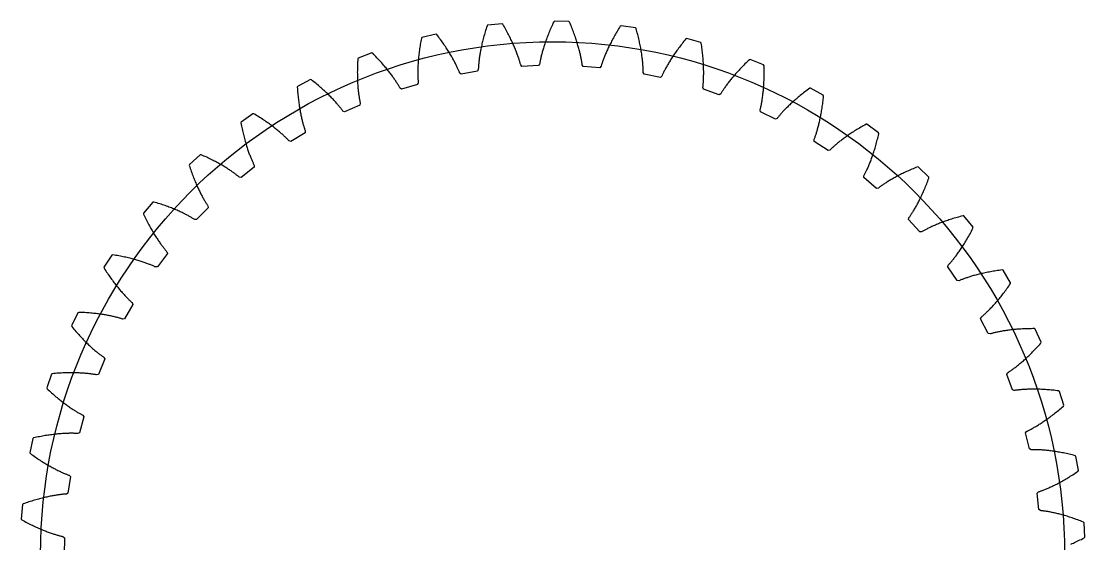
# Model space of a CAD drawing. Extents: x -42.9 to 18.2, y 209 to 270.1.
# Drawn here: x -42.8 to 18.2, y 240.1 to 270.1 of the extents above; entities that cross this region are included whole.
import ezdxf

# ---------------------------------------------------------------- set-up
doc = ezdxf.new("R2010")
doc.units = 0
doc.layers.get('0').update_dxf_attribs({"linetype": 'CONTINUOUS'})

msp = doc.modelspace()

# ---------------------------------------------------------------- linework, layer by layer
msp.add_lwpolyline([(17.43, 240.111), (17.502, 240.142), (17.575, 240.174), (17.648, 240.206), (17.723, 240.24), (17.799, 240.275), (17.876, 240.312), (17.954, 240.349), (18.032, 240.387), (18.112, 240.427), (18.192, 240.467), (18.226, 240.508), (18.188, 241.342), (18.151, 241.379), (18.067, 241.412), (17.984, 241.444), (17.902, 241.475), (17.821, 241.505), (17.741, 241.534), (17.663, 241.562), (17.585, 241.589), (17.509, 241.615), (17.433, 241.64), (17.359, 241.664), (17.286, 241.687), (17.214, 241.709), (17.143, 241.731), (17.073, 241.751), (17.004, 241.771), (16.937, 241.79), (16.871, 241.808), (16.806, 241.825), (16.742, 241.841), (16.679, 241.857), (16.617, 241.872), (16.557, 241.886), (16.498, 241.899), (16.44, 241.912), (16.384, 241.924), (16.328, 241.935), (16.274, 241.946), (16.221, 241.956), (16.169, 241.965), (16.119, 241.974), (16.07, 241.982), (16.022, 241.99), (15.975, 241.997), (15.93, 242.004), (15.886, 242.01), (15.843, 242.016), (15.802, 242.021), (15.762, 242.026), (15.723, 242.03), (15.686, 242.034), (15.596, 242.091), (15.493, 243.04), (15.568, 243.115), (15.603, 243.127), (15.64, 243.139), (15.679, 243.153), (15.718, 243.167), (15.758, 243.181), (15.8, 243.197), (15.843, 243.213), (15.887, 243.23), (15.932, 243.248), (15.978, 243.267), (16.025, 243.286), (16.074, 243.307), (16.123, 243.328), (16.174, 243.35), (16.225, 243.373), (16.278, 243.397), (16.332, 243.422), (16.387, 243.447), (16.443, 243.474), (16.5, 243.502), (16.557, 243.531), (16.616, 243.56), (16.676, 243.591), (16.737, 243.623), (16.799, 243.656), (16.862, 243.69), (16.925, 243.725), (16.99, 243.761), (17.056, 243.798), (17.122, 243.837), (17.189, 243.876), (17.258, 243.917), (17.327, 243.959), (17.397, 244.002), (17.467, 244.046), (17.539, 244.091), (17.611, 244.138), (17.685, 244.186), (17.759, 244.235), (17.834, 244.286), (17.862, 244.33), (17.72, 245.153), (17.678, 245.185), (17.59, 245.207), (17.504, 245.229), (17.419, 245.249), (17.335, 245.269), (17.252, 245.288), (17.171, 245.305), (17.091, 245.322), (17.011, 245.339), (16.933, 245.354), (16.857, 245.369), (16.781, 245.382), (16.707, 245.395), (16.634, 245.408), (16.562, 245.419), (16.492, 245.43), (16.422, 245.44), (16.354, 245.45), (16.288, 245.459), (16.222, 245.467), (16.158, 245.474), (16.095, 245.481), (16.033, 245.488), (15.973, 245.494), (15.914, 245.499), (15.856, 245.504), (15.8, 245.508), (15.745, 245.512), (15.691, 245.515), (15.639, 245.518), (15.588, 245.521), (15.538, 245.523), (15.489, 245.524), (15.442, 245.526), (15.397, 245.526), (15.352, 245.527), (15.309, 245.527), (15.267, 245.527), (15.227, 245.527), (15.188, 245.526), (15.15, 245.526), (15.054, 245.571), (14.833, 246.5), (14.898, 246.583), (14.932, 246.6), (14.967, 246.617), (15.003, 246.635), (15.04, 246.654), (15.079, 246.673), (15.118, 246.694), (15.158, 246.715), (15.2, 246.738), (15.242, 246.761), (15.286, 246.785), (15.33, 246.811), (15.376, 246.837), (15.422, 246.864), (15.47, 246.892), (15.518, 246.922), (15.567, 246.952), (15.618, 246.983), (15.669, 247.016), (15.721, 247.049), (15.774, 247.084), (15.828, 247.12), (15.882, 247.157), (15.938, 247.195), (15.994, 247.234), (16.051, 247.274), (16.109, 247.316), (16.168, 247.359), (16.228, 247.403), (16.288, 247.448), (16.349, 247.494), (16.411, 247.542), (16.474, 247.591), (16.537, 247.641), (16.601, 247.692), (16.666, 247.745), (16.731, 247.799), (16.797, 247.855), (16.864, 247.911), (16.931, 247.969), (16.999, 248.029), (17.022, 248.076), (16.777, 248.875), (16.732, 248.902), (16.642, 248.913), (16.554, 248.923), (16.467, 248.933), (16.381, 248.942), (16.297, 248.95), (16.214, 248.958), (16.132, 248.964), (16.051, 248.97), (15.972, 248.976), (15.894, 248.981), (15.818, 248.985), (15.742, 248.989), (15.668, 248.992), (15.596, 248.994), (15.524, 248.996), (15.454, 248.997), (15.386, 248.998), (15.318, 248.999), (15.252, 248.999), (15.188, 248.998), (15.124, 248.997), (15.062, 248.996), (15.002, 248.994), (14.943, 248.992), (14.885, 248.99), (14.828, 248.987), (14.773, 248.984), (14.719, 248.98), (14.667, 248.977), (14.616, 248.973), (14.566, 248.968), (14.518, 248.964), (14.471, 248.959), (14.426, 248.954), (14.382, 248.949), (14.339, 248.944), (14.297, 248.939), (14.257, 248.934), (14.219, 248.928), (14.181, 248.923), (14.081, 248.956), (13.744, 249.849), (13.798, 249.941), (13.83, 249.961), (13.863, 249.982), (13.896, 250.005), (13.931, 250.028), (13.967, 250.052), (14.003, 250.078), (14.04, 250.104), (14.079, 250.132), (14.118, 250.16), (14.158, 250.19), (14.199, 250.22), (14.241, 250.252), (14.284, 250.285), (14.327, 250.319), (14.371, 250.354), (14.416, 250.39), (14.462, 250.428), (14.509, 250.466), (14.556, 250.506), (14.605, 250.547), (14.654, 250.589), (14.703, 250.633), (14.754, 250.678), (14.805, 250.723), (14.856, 250.771), (14.909, 250.819), (14.962, 250.869), (15.015, 250.92), (15.07, 250.972), (15.124, 251.026), (15.18, 251.081), (15.236, 251.137), (15.292, 251.195), (15.349, 251.254), (15.407, 251.315), (15.465, 251.377), (15.524, 251.44), (15.583, 251.504), (15.642, 251.57), (15.702, 251.638), (15.719, 251.688), (15.376, 252.45), (15.327, 252.47), (15.237, 252.47), (15.148, 252.469), (15.061, 252.468), (14.975, 252.466), (14.89, 252.464), (14.806, 252.461), (14.724, 252.457), (14.644, 252.453), (14.564, 252.449), (14.486, 252.444), (14.41, 252.438), (14.335, 252.433), (14.261, 252.426), (14.189, 252.42), (14.118, 252.413), (14.048, 252.405), (13.98, 252.398), (13.913, 252.39), (13.847, 252.381), (13.783, 252.373), (13.721, 252.364), (13.659, 252.355), (13.6, 252.345), (13.541, 252.336), (13.484, 252.326), (13.428, 252.316), (13.374, 252.306), (13.321, 252.296), (13.27, 252.286), (13.22, 252.276), (13.171, 252.265), (13.123, 252.255), (13.078, 252.244), (13.033, 252.234), (12.99, 252.223), (12.948, 252.213), (12.908, 252.202), (12.869, 252.192), (12.831, 252.182), (12.795, 252.172), (12.69, 252.192), (12.245, 253.036), (12.287, 253.133), (12.316, 253.158), (12.346, 253.183), (12.376, 253.209), (12.407, 253.237), (12.44, 253.265), (12.473, 253.295), (12.507, 253.326), (12.541, 253.358), (12.576, 253.391), (12.613, 253.426), (12.649, 253.461), (12.687, 253.498), (12.725, 253.536), (12.764, 253.575), (12.804, 253.615), (12.844, 253.657), (12.885, 253.7), (12.926, 253.744), (12.968, 253.79), (13.011, 253.836), (13.054, 253.884), (13.098, 253.934), (13.142, 253.984), (13.187, 254.036), (13.232, 254.09), (13.278, 254.144), (13.325, 254.2), (13.371, 254.258), (13.419, 254.316), (13.466, 254.377), (13.514, 254.438), (13.563, 254.501), (13.612, 254.565), (13.661, 254.631), (13.711, 254.698), (13.76, 254.767), (13.811, 254.837), (13.861, 254.909), (13.912, 254.982), (13.963, 255.056), (13.973, 255.108), (13.538, 255.82), (13.487, 255.835), (13.397, 255.823), (13.309, 255.812), (13.223, 255.799), (13.137, 255.787), (13.054, 255.774), (12.971, 255.76), (12.89, 255.746), (12.811, 255.732), (12.733, 255.718), (12.656, 255.703), (12.581, 255.688), (12.507, 255.673), (12.434, 255.658), (12.363, 255.642), (12.294, 255.626), (12.226, 255.61), (12.159, 255.594), (12.094, 255.577), (12.03, 255.561), (11.967, 255.544), (11.906, 255.528), (11.846, 255.511), (11.788, 255.494), (11.731, 255.478), (11.676, 255.461), (11.622, 255.444), (11.569, 255.427), (11.518, 255.411), (11.468, 255.394), (11.42, 255.377), (11.373, 255.361), (11.327, 255.345), (11.283, 255.329), (11.24, 255.313), (11.199, 255.297), (11.158, 255.281), (11.12, 255.266), (11.082, 255.251), (11.046, 255.236), (11.011, 255.221), (10.906, 255.228), (10.358, 256.01), (10.387, 256.112), (10.413, 256.139), (10.439, 256.168), (10.466, 256.198), (10.494, 256.229), (10.522, 256.262), (10.551, 256.295), (10.581, 256.33), (10.611, 256.366), (10.642, 256.404), (10.674, 256.442), (10.706, 256.482), (10.738, 256.523), (10.771, 256.566), (10.805, 256.61), (10.839, 256.655), (10.874, 256.701), (10.909, 256.749), (10.945, 256.798), (10.981, 256.848), (11.017, 256.9), (11.054, 256.953), (11.091, 257.007), (11.129, 257.063), (11.167, 257.12), (11.205, 257.179), (11.244, 257.239), (11.283, 257.3), (11.322, 257.363), (11.362, 257.427), (11.402, 257.493), (11.442, 257.56), (11.482, 257.628), (11.522, 257.698), (11.563, 257.77), (11.603, 257.843), (11.644, 257.917), (11.685, 257.993), (11.726, 258.07), (11.768, 258.149), (11.809, 258.229), (11.813, 258.282), (11.291, 258.934), (11.239, 258.942), (11.152, 258.92), (11.066, 258.897), (10.981, 258.874), (10.898, 258.851), (10.817, 258.827), (10.737, 258.804), (10.658, 258.78), (10.581, 258.756), (10.505, 258.732), (10.431, 258.707), (10.358, 258.683), (10.287, 258.659), (10.217, 258.634), (10.149, 258.61), (10.082, 258.586), (10.016, 258.561), (9.952, 258.537), (9.889, 258.512), (9.828, 258.488), (9.768, 258.464), (9.709, 258.439), (9.652, 258.415), (9.597, 258.391), (9.542, 258.368), (9.489, 258.344), (9.438, 258.321), (9.388, 258.298), (9.339, 258.275), (9.292, 258.252), (9.246, 258.229), (9.201, 258.207), (9.158, 258.185), (9.116, 258.164), (9.076, 258.142), (9.036, 258.122), (8.998, 258.101), (8.962, 258.081), (8.927, 258.061), (8.893, 258.042), (8.86, 258.023), (8.754, 258.017), (8.113, 258.724), (8.129, 258.828), (8.151, 258.859), (8.174, 258.891), (8.197, 258.924), (8.22, 258.959), (8.244, 258.994), (8.269, 259.031), (8.294, 259.07), (8.32, 259.109), (8.346, 259.15), (8.372, 259.192), (8.399, 259.236), (8.426, 259.281), (8.453, 259.327), (8.481, 259.375), (8.51, 259.424), (8.538, 259.474), (8.567, 259.526), (8.596, 259.579), (8.626, 259.633), (8.656, 259.689), (8.685, 259.746), (8.716, 259.805), (8.746, 259.865), (8.777, 259.927), (8.807, 259.99), (8.838, 260.054), (8.869, 260.12), (8.9, 260.187), (8.931, 260.256), (8.962, 260.326), (8.994, 260.397), (9.025, 260.47), (9.056, 260.545), (9.088, 260.621), (9.119, 260.698), (9.15, 260.777), (9.181, 260.857), (9.212, 260.939), (9.243, 261.022), (9.274, 261.107), (9.271, 261.16), (8.672, 261.742), (8.62, 261.743), (8.536, 261.71), (8.453, 261.677), (8.372, 261.643), (8.293, 261.61), (8.215, 261.576), (8.139, 261.543), (8.064, 261.509), (7.99, 261.476), (7.918, 261.443), (7.847, 261.409), (7.778, 261.376), (7.71, 261.343), (7.644, 261.31), (7.579, 261.277), (7.516, 261.244), (7.454, 261.212), (7.393, 261.18), (7.334, 261.148), (7.276, 261.116), (7.22, 261.084), (7.165, 261.053), (7.111, 261.022), (7.059, 260.991), (7.008, 260.961), (6.959, 260.931), (6.911, 260.901), (6.864, 260.872), (6.818, 260.843), (6.774, 260.814), (6.731, 260.786), (6.69, 260.759), (6.65, 260.732), (6.611, 260.705), (6.573, 260.679), (6.537, 260.653), (6.502, 260.628), (6.468, 260.603), (6.436, 260.579), (6.405, 260.556), (6.375, 260.533), (6.27, 260.514), (5.545, 261.135), (5.548, 261.241), (5.566, 261.274), (5.585, 261.308), (5.603, 261.344), (5.623, 261.381), (5.642, 261.42), (5.662, 261.459), (5.682, 261.501), (5.702, 261.543), (5.723, 261.587), (5.744, 261.632), (5.765, 261.679), (5.786, 261.727), (5.808, 261.776), (5.829, 261.827), (5.851, 261.879), (5.873, 261.932), (5.896, 261.987), (5.918, 262.044), (5.94, 262.101), (5.963, 262.161), (5.985, 262.221), (6.008, 262.283), (6.03, 262.347), (6.053, 262.411), (6.076, 262.478), (6.098, 262.545), (6.121, 262.615), (6.143, 262.685), (6.165, 262.757), (6.187, 262.831), (6.21, 262.906), (6.231, 262.982), (6.253, 263.06), (6.275, 263.139), (6.296, 263.22), (6.317, 263.302), (6.338, 263.386), (6.359, 263.471), (6.379, 263.557), (6.399, 263.645), (6.389, 263.697), (5.722, 264.199), (5.67, 264.194), (5.591, 264.15), (5.513, 264.107), (5.437, 264.064), (5.362, 264.021), (5.289, 263.978), (5.218, 263.935), (5.147, 263.892), (5.079, 263.85), (5.011, 263.808), (4.945, 263.766), (4.881, 263.724), (4.818, 263.683), (4.756, 263.642), (4.696, 263.601), (4.637, 263.561), (4.58, 263.521), (4.524, 263.481), (4.469, 263.442), (4.416, 263.403), (4.364, 263.365), (4.313, 263.327), (4.264, 263.289), (4.216, 263.252), (4.169, 263.216), (4.124, 263.18), (4.08, 263.144), (4.037, 263.109), (3.995, 263.075), (3.955, 263.041), (3.916, 263.008), (3.879, 262.975), (3.842, 262.943), (3.807, 262.912), (3.773, 262.881), (3.74, 262.851), (3.709, 262.822), (3.678, 262.794), (3.649, 262.766), (3.621, 262.738), (3.594, 262.712), (3.493, 262.68), (2.696, 263.205), (2.686, 263.31), (2.699, 263.346), (2.713, 263.382), (2.727, 263.42), (2.742, 263.459), (2.756, 263.5), (2.771, 263.542), (2.785, 263.585), (2.8, 263.63), (2.815, 263.676), (2.83, 263.723), (2.845, 263.772), (2.861, 263.822), (2.876, 263.874), (2.891, 263.927), (2.906, 263.982), (2.921, 264.038), (2.937, 264.095), (2.952, 264.153), (2.967, 264.214), (2.982, 264.275), (2.996, 264.338), (3.011, 264.402), (3.025, 264.468), (3.04, 264.535), (3.054, 264.604), (3.068, 264.674), (3.081, 264.745), (3.095, 264.818), (3.108, 264.892), (3.12, 264.968), (3.133, 265.045), (3.145, 265.124), (3.157, 265.204), (3.168, 265.285), (3.179, 265.368), (3.19, 265.452), (3.2, 265.537), (3.21, 265.624), (3.219, 265.713), (3.228, 265.802), (3.212, 265.853), (2.487, 266.267), (2.436, 266.256), (2.363, 266.203), (2.291, 266.15), (2.221, 266.097), (2.153, 266.045), (2.086, 265.993), (2.02, 265.942), (1.956, 265.891), (1.893, 265.84), (1.831, 265.79), (1.771, 265.74), (1.712, 265.691), (1.655, 265.642), (1.599, 265.593), (1.544, 265.545), (1.491, 265.498), (1.439, 265.451), (1.388, 265.405), (1.339, 265.359), (1.291, 265.314), (1.244, 265.269), (1.199, 265.225), (1.154, 265.182), (1.111, 265.139), (1.07, 265.097), (1.029, 265.056), (0.99, 265.015), (0.952, 264.975), (0.915, 264.936), (0.879, 264.897), (0.845, 264.859), (0.812, 264.822), (0.78, 264.786), (0.749, 264.75), (0.719, 264.716), (0.69, 264.682), (0.662, 264.649), (0.636, 264.617), (0.61, 264.585), (0.586, 264.555), (0.562, 264.525), (0.466, 264.48), (-0.391, 264.902), (-0.414, 265.005), (-0.405, 265.042), (-0.395, 265.08), (-0.386, 265.119), (-0.377, 265.16), (-0.368, 265.202), (-0.358, 265.245), (-0.349, 265.29), (-0.34, 265.336), (-0.331, 265.384), (-0.322, 265.433), (-0.313, 265.483), (-0.304, 265.535), (-0.296, 265.588), (-0.287, 265.643), (-0.279, 265.699), (-0.271, 265.756), (-0.263, 265.815), (-0.256, 265.875), (-0.248, 265.936), (-0.241, 265.999), (-0.234, 266.063), (-0.228, 266.129), (-0.222, 266.196), (-0.216, 266.265), (-0.211, 266.334), (-0.206, 266.406), (-0.201, 266.478), (-0.197, 266.552), (-0.193, 266.627), (-0.19, 266.704), (-0.188, 266.782), (-0.185, 266.862), (-0.184, 266.942), (-0.182, 267.024), (-0.182, 267.108), (-0.182, 267.193), (-0.182, 267.279), (-0.184, 267.366), (-0.186, 267.455), (-0.188, 267.545), (-0.21, 267.593), (-0.981, 267.914), (-1.031, 267.896), (-1.097, 267.834), (-1.161, 267.773), (-1.224, 267.712), (-1.285, 267.651), (-1.345, 267.592), (-1.404, 267.532), (-1.462, 267.474), (-1.518, 267.415), (-1.572, 267.358), (-1.626, 267.301), (-1.678, 267.245), (-1.729, 267.189), (-1.778, 267.134), (-1.826, 267.079), (-1.873, 267.026), (-1.919, 266.973), (-1.964, 266.92), (-2.007, 266.869), (-2.049, 266.818), (-2.09, 266.768), (-2.129, 266.718), (-2.168, 266.67), (-2.205, 266.622), (-2.241, 266.575), (-2.276, 266.529), (-2.31, 266.484), (-2.343, 266.439), (-2.374, 266.396), (-2.405, 266.353), (-2.434, 266.311), (-2.463, 266.27), (-2.49, 266.23), (-2.516, 266.191), (-2.541, 266.153), (-2.566, 266.116), (-2.589, 266.079), (-2.611, 266.044), (-2.633, 266.01), (-2.653, 265.977), (-2.673, 265.944), (-2.762, 265.888), (-3.665, 266.198), (-3.701, 266.298), (-3.697, 266.335), (-3.692, 266.374), (-3.688, 266.414), (-3.684, 266.456), (-3.68, 266.499), (-3.676, 266.543), (-3.673, 266.589), (-3.67, 266.636), (-3.667, 266.684), (-3.664, 266.734), (-3.661, 266.785), (-3.659, 266.837), (-3.657, 266.891), (-3.656, 266.946), (-3.655, 267.003), (-3.654, 267.061), (-3.653, 267.12), (-3.653, 267.181), (-3.654, 267.243), (-3.655, 267.306), (-3.656, 267.37), (-3.658, 267.436), (-3.66, 267.504), (-3.663, 267.572), (-3.666, 267.642), (-3.67, 267.713), (-3.675, 267.786), (-3.68, 267.86), (-3.686, 267.935), (-3.692, 268.012), (-3.699, 268.089), (-3.707, 268.168), (-3.716, 268.249), (-3.725, 268.33), (-3.735, 268.413), (-3.745, 268.497), (-3.757, 268.583), (-3.769, 268.669), (-3.782, 268.757), (-3.796, 268.847), (-3.824, 268.891), (-4.629, 269.113), (-4.676, 269.089), (-4.733, 269.019), (-4.789, 268.95), (-4.844, 268.882), (-4.898, 268.814), (-4.95, 268.747), (-5.001, 268.681), (-5.05, 268.616), (-5.099, 268.551), (-5.146, 268.487), (-5.191, 268.424), (-5.236, 268.361), (-5.279, 268.3), (-5.322, 268.239), (-5.363, 268.179), (-5.403, 268.12), (-5.441, 268.061), (-5.479, 268.004), (-5.515, 267.947), (-5.551, 267.891), (-5.585, 267.837), (-5.618, 267.783), (-5.65, 267.73), (-5.681, 267.678), (-5.711, 267.626), (-5.74, 267.576), (-5.768, 267.527), (-5.795, 267.479), (-5.82, 267.432), (-5.845, 267.385), (-5.869, 267.34), (-5.892, 267.296), (-5.914, 267.253), (-5.936, 267.211), (-5.956, 267.17), (-5.975, 267.13), (-5.994, 267.091), (-6.012, 267.053), (-6.029, 267.017), (-6.045, 266.981), (-6.06, 266.947), (-6.142, 266.879), (-7.077, 267.074), (-7.125, 267.169), (-7.125, 267.206), (-7.126, 267.245), (-7.126, 267.286), (-7.128, 267.327), (-7.129, 267.37), (-7.131, 267.415), (-7.133, 267.461), (-7.136, 267.508), (-7.139, 267.556), (-7.142, 267.606), (-7.146, 267.657), (-7.151, 267.709), (-7.156, 267.763), (-7.161, 267.818), (-7.167, 267.874), (-7.173, 267.931), (-7.18, 267.99), (-7.188, 268.05), (-7.196, 268.112), (-7.205, 268.174), (-7.214, 268.238), (-7.224, 268.303), (-7.235, 268.37), (-7.247, 268.438), (-7.259, 268.507), (-7.272, 268.577), (-7.285, 268.648), (-7.3, 268.721), (-7.315, 268.795), (-7.331, 268.87), (-7.348, 268.946), (-7.365, 269.023), (-7.384, 269.102), (-7.403, 269.182), (-7.423, 269.263), (-7.444, 269.345), (-7.466, 269.428), (-7.489, 269.513), (-7.513, 269.598), (-7.538, 269.685), (-7.571, 269.726), (-8.398, 269.845), (-8.441, 269.815), (-8.49, 269.739), (-8.537, 269.663), (-8.583, 269.589), (-8.627, 269.515), (-8.67, 269.442), (-8.713, 269.37), (-8.754, 269.299), (-8.793, 269.229), (-8.832, 269.159), (-8.87, 269.091), (-8.906, 269.023), (-8.942, 268.957), (-8.976, 268.891), (-9.009, 268.826), (-9.041, 268.763), (-9.072, 268.7), (-9.102, 268.638), (-9.131, 268.577), (-9.159, 268.518), (-9.186, 268.459), (-9.212, 268.401), (-9.238, 268.345), (-9.262, 268.289), (-9.285, 268.235), (-9.307, 268.181), (-9.329, 268.129), (-9.35, 268.078), (-9.369, 268.028), (-9.388, 267.979), (-9.406, 267.931), (-9.424, 267.884), (-9.44, 267.839), (-9.456, 267.794), (-9.471, 267.751), (-9.485, 267.709), (-9.499, 267.668), (-9.512, 267.628), (-9.524, 267.59), (-9.536, 267.553), (-9.546, 267.516), (-9.619, 267.439), (-10.571, 267.515), (-10.631, 267.603), (-10.635, 267.641), (-10.641, 267.679), (-10.647, 267.719), (-10.653, 267.76), (-10.66, 267.803), (-10.668, 267.847), (-10.675, 267.892), (-10.684, 267.938), (-10.693, 267.986), (-10.703, 268.035), (-10.713, 268.085), (-10.724, 268.136), (-10.736, 268.189), (-10.748, 268.243), (-10.761, 268.298), (-10.774, 268.354), (-10.789, 268.411), (-10.804, 268.47), (-10.819, 268.53), (-10.836, 268.591), (-10.853, 268.653), (-10.872, 268.717), (-10.891, 268.781), (-10.911, 268.847), (-10.931, 268.914), (-10.953, 268.982), (-10.975, 269.051), (-10.999, 269.121), (-11.023, 269.193), (-11.048, 269.265), (-11.074, 269.339), (-11.102, 269.413), (-11.13, 269.489), (-11.159, 269.566), (-11.189, 269.644), (-11.22, 269.723), (-11.253, 269.802), (-11.286, 269.883), (-11.32, 269.965), (-11.356, 270.048), (-11.394, 270.085), (-12.229, 270.099), (-12.268, 270.064), (-12.307, 269.982), (-12.344, 269.901), (-12.38, 269.822), (-12.415, 269.743), (-12.449, 269.665), (-12.482, 269.588), (-12.514, 269.513), (-12.544, 269.438), (-12.574, 269.364), (-12.603, 269.292), (-12.63, 269.22), (-12.657, 269.15), (-12.683, 269.08), (-12.708, 269.012), (-12.731, 268.945), (-12.754, 268.878), (-12.777, 268.813), (-12.798, 268.749), (-12.818, 268.687), (-12.838, 268.625), (-12.856, 268.565), (-12.874, 268.505), (-12.891, 268.447), (-12.907, 268.39), (-12.923, 268.334), (-12.938, 268.28), (-12.952, 268.226), (-12.965, 268.174), (-12.978, 268.123), (-12.99, 268.074), (-13.001, 268.025), (-13.012, 267.978), (-13.022, 267.932), (-13.031, 267.887), (-13.04, 267.843), (-13.049, 267.801), (-13.056, 267.76), (-13.064, 267.72), (-13.07, 267.682), (-13.077, 267.645), (-13.139, 267.559), (-14.093, 267.515), (-14.163, 267.595), (-14.173, 267.631), (-14.183, 267.669), (-14.194, 267.708), (-14.205, 267.748), (-14.217, 267.79), (-14.23, 267.832), (-14.244, 267.876), (-14.258, 267.921), (-14.273, 267.967), (-14.289, 268.014), (-14.305, 268.062), (-14.323, 268.112), (-14.341, 268.163), (-14.359, 268.215), (-14.379, 268.268), (-14.4, 268.322), (-14.421, 268.377), (-14.443, 268.433), (-14.467, 268.491), (-14.491, 268.549), (-14.516, 268.609), (-14.542, 268.67), (-14.569, 268.731), (-14.597, 268.794), (-14.626, 268.858), (-14.656, 268.922), (-14.687, 268.988), (-14.719, 269.055), (-14.752, 269.123), (-14.786, 269.192), (-14.821, 269.261), (-14.857, 269.332), (-14.895, 269.404), (-14.933, 269.476), (-14.973, 269.549), (-15.014, 269.624), (-15.056, 269.699), (-15.099, 269.775), (-15.144, 269.852), (-15.189, 269.93), (-15.232, 269.961), (-16.062, 269.871), (-16.096, 269.831), (-16.124, 269.745), (-16.151, 269.66), (-16.177, 269.577), (-16.202, 269.494), (-16.226, 269.413), (-16.249, 269.333), (-16.271, 269.253), (-16.292, 269.175), (-16.312, 269.099), (-16.331, 269.023), (-16.35, 268.949), (-16.367, 268.875), (-16.384, 268.803), (-16.4, 268.732), (-16.416, 268.662), (-16.43, 268.594), (-16.444, 268.527), (-16.457, 268.461), (-16.469, 268.396), (-16.481, 268.332), (-16.492, 268.27), (-16.502, 268.209), (-16.512, 268.149), (-16.521, 268.09), (-16.529, 268.033), (-16.537, 267.977), (-16.544, 267.922), (-16.551, 267.869), (-16.557, 267.817), (-16.563, 267.766), (-16.568, 267.716), (-16.573, 267.668), (-16.577, 267.621), (-16.581, 267.576), (-16.584, 267.531), (-16.587, 267.488), (-16.589, 267.447), (-16.592, 267.406), (-16.594, 267.367), (-16.595, 267.33), (-16.646, 267.237), (-17.587, 267.074), (-17.667, 267.144), (-17.681, 267.179), (-17.696, 267.215), (-17.711, 267.252), (-17.728, 267.291), (-17.745, 267.33), (-17.763, 267.371), (-17.782, 267.413), (-17.802, 267.455), (-17.822, 267.499), (-17.844, 267.544), (-17.866, 267.59), (-17.89, 267.637), (-17.914, 267.685), (-17.939, 267.734), (-17.965, 267.784), (-17.993, 267.836), (-18.021, 267.888), (-18.05, 267.941), (-18.08, 267.995), (-18.112, 268.05), (-18.144, 268.106), (-18.177, 268.163), (-18.212, 268.221), (-18.247, 268.279), (-18.284, 268.339), (-18.322, 268.399), (-18.361, 268.461), (-18.401, 268.523), (-18.442, 268.586), (-18.485, 268.65), (-18.528, 268.715), (-18.573, 268.78), (-18.619, 268.847), (-18.667, 268.914), (-18.715, 268.982), (-18.765, 269.05), (-18.816, 269.12), (-18.869, 269.19), (-18.922, 269.261), (-18.977, 269.332), (-19.023, 269.358), (-19.836, 269.164), (-19.865, 269.12), (-19.882, 269.032), (-19.898, 268.944), (-19.913, 268.858), (-19.927, 268.773), (-19.941, 268.689), (-19.954, 268.607), (-19.965, 268.525), (-19.977, 268.445), (-19.987, 268.367), (-19.997, 268.289), (-20.006, 268.213), (-20.014, 268.138), (-20.022, 268.064), (-20.029, 267.992), (-20.035, 267.921), (-20.041, 267.851), (-20.046, 267.783), (-20.051, 267.716), (-20.055, 267.65), (-20.059, 267.585), (-20.062, 267.522), (-20.064, 267.46), (-20.066, 267.399), (-20.068, 267.34), (-20.069, 267.282), (-20.07, 267.226), (-20.07, 267.171), (-20.07, 267.117), (-20.07, 267.064), (-20.069, 267.013), (-20.068, 266.963), (-20.066, 266.915), (-20.065, 266.868), (-20.063, 266.822), (-20.061, 266.778), (-20.058, 266.735), (-20.055, 266.693), (-20.053, 266.653), (-20.05, 266.614), (-20.046, 266.576), (-20.086, 266.478), (-20.999, 266.198), (-21.086, 266.258), (-21.105, 266.291), (-21.124, 266.325), (-21.144, 266.36), (-21.165, 266.396), (-21.187, 266.433), (-21.21, 266.471), (-21.234, 266.51), (-21.259, 266.55), (-21.285, 266.591), (-21.312, 266.632), (-21.34, 266.675), (-21.369, 266.719), (-21.399, 266.764), (-21.431, 266.809), (-21.463, 266.856), (-21.496, 266.903), (-21.531, 266.951), (-21.566, 267), (-21.603, 267.05), (-21.641, 267.101), (-21.68, 267.152), (-21.72, 267.204), (-21.762, 267.257), (-21.804, 267.311), (-21.848, 267.366), (-21.893, 267.421), (-21.94, 267.477), (-21.987, 267.534), (-22.036, 267.591), (-22.086, 267.649), (-22.138, 267.708), (-22.191, 267.767), (-22.245, 267.828), (-22.3, 267.888), (-22.357, 267.949), (-22.415, 268.011), (-22.474, 268.074), (-22.535, 268.137), (-22.597, 268.2), (-22.661, 268.264), (-22.71, 268.284), (-23.491, 267.99), (-23.515, 267.943), (-23.521, 267.853), (-23.525, 267.764), (-23.53, 267.676), (-23.533, 267.59), (-23.536, 267.506), (-23.538, 267.422), (-23.54, 267.34), (-23.541, 267.259), (-23.542, 267.18), (-23.541, 267.102), (-23.541, 267.025), (-23.54, 266.95), (-23.538, 266.876), (-23.536, 266.803), (-23.534, 266.732), (-23.531, 266.662), (-23.527, 266.593), (-23.523, 266.526), (-23.519, 266.46), (-23.515, 266.395), (-23.51, 266.332), (-23.504, 266.271), (-23.499, 266.21), (-23.493, 266.151), (-23.487, 266.094), (-23.481, 266.038), (-23.474, 265.983), (-23.467, 265.929), (-23.46, 265.877), (-23.453, 265.827), (-23.446, 265.777), (-23.438, 265.73), (-23.431, 265.683), (-23.423, 265.638), (-23.415, 265.594), (-23.407, 265.552), (-23.4, 265.511), (-23.392, 265.471), (-23.384, 265.433), (-23.376, 265.396), (-23.403, 265.293), (-24.273, 264.902), (-24.368, 264.95), (-24.39, 264.98), (-24.414, 265.011), (-24.438, 265.044), (-24.463, 265.077), (-24.49, 265.111), (-24.518, 265.145), (-24.546, 265.181), (-24.576, 265.218), (-24.607, 265.255), (-24.639, 265.293), (-24.672, 265.332), (-24.706, 265.372), (-24.742, 265.412), (-24.779, 265.454), (-24.816, 265.496), (-24.855, 265.538), (-24.896, 265.582), (-24.937, 265.626), (-24.98, 265.671), (-25.024, 265.716), (-25.069, 265.763), (-25.116, 265.809), (-25.163, 265.857), (-25.212, 265.905), (-25.263, 265.954), (-25.314, 266.003), (-25.367, 266.052), (-25.422, 266.103), (-25.477, 266.154), (-25.534, 266.205), (-25.593, 266.257), (-25.653, 266.309), (-25.714, 266.362), (-25.776, 266.415), (-25.84, 266.469), (-25.906, 266.523), (-25.972, 266.577), (-26.041, 266.632), (-26.11, 266.687), (-26.181, 266.743), (-26.232, 266.756), (-26.971, 266.367), (-26.989, 266.317), (-26.983, 266.227), (-26.977, 266.138), (-26.97, 266.051), (-26.962, 265.965), (-26.955, 265.881), (-26.946, 265.798), (-26.938, 265.716), (-26.929, 265.636), (-26.919, 265.557), (-26.909, 265.479), (-26.899, 265.403), (-26.889, 265.329), (-26.878, 265.255), (-26.867, 265.184), (-26.855, 265.113), (-26.843, 265.044), (-26.831, 264.976), (-26.819, 264.91), (-26.807, 264.845), (-26.794, 264.782), (-26.781, 264.72), (-26.768, 264.66), (-26.755, 264.6), (-26.742, 264.543), (-26.729, 264.486), (-26.716, 264.431), (-26.702, 264.378), (-26.689, 264.326), (-26.675, 264.275), (-26.662, 264.225), (-26.648, 264.177), (-26.635, 264.131), (-26.622, 264.086), (-26.608, 264.042), (-26.595, 263.999), (-26.582, 263.958), (-26.569, 263.919), (-26.556, 263.88), (-26.544, 263.843), (-26.531, 263.808), (-26.545, 263.703), (-27.36, 263.205), (-27.459, 263.241), (-27.485, 263.268), (-27.513, 263.296), (-27.541, 263.325), (-27.57, 263.355), (-27.601, 263.385), (-27.633, 263.416), (-27.666, 263.448), (-27.7, 263.48), (-27.735, 263.514), (-27.772, 263.547), (-27.809, 263.582), (-27.848, 263.617), (-27.889, 263.653), (-27.93, 263.689), (-27.973, 263.726), (-28.017, 263.764), (-28.062, 263.802), (-28.109, 263.84), (-28.157, 263.88), (-28.206, 263.919), (-28.257, 263.959), (-28.309, 264), (-28.362, 264.041), (-28.417, 264.083), (-28.473, 264.124), (-28.531, 264.167), (-28.589, 264.21), (-28.65, 264.253), (-28.711, 264.296), (-28.774, 264.34), (-28.839, 264.384), (-28.905, 264.428), (-28.972, 264.473), (-29.041, 264.518), (-29.111, 264.563), (-29.182, 264.609), (-29.255, 264.654), (-29.33, 264.7), (-29.406, 264.746), (-29.483, 264.793), (-29.536, 264.8), (-30.22, 264.32), (-30.231, 264.269), (-30.214, 264.18), (-30.197, 264.093), (-30.179, 264.007), (-30.161, 263.923), (-30.143, 263.84), (-30.124, 263.759), (-30.105, 263.679), (-30.086, 263.6), (-30.067, 263.523), (-30.047, 263.448), (-30.028, 263.373), (-30.008, 263.301), (-29.988, 263.229), (-29.968, 263.16), (-29.948, 263.091), (-29.927, 263.024), (-29.907, 262.958), (-29.887, 262.894), (-29.866, 262.832), (-29.846, 262.77), (-29.825, 262.71), (-29.805, 262.652), (-29.784, 262.595), (-29.764, 262.539), (-29.744, 262.485), (-29.724, 262.432), (-29.704, 262.381), (-29.684, 262.331), (-29.664, 262.282), (-29.645, 262.235), (-29.625, 262.189), (-29.606, 262.144), (-29.587, 262.101), (-29.569, 262.059), (-29.55, 262.019), (-29.532, 261.98), (-29.514, 261.942), (-29.497, 261.906), (-29.48, 261.87), (-29.463, 261.837), (-29.463, 261.731), (-30.209, 261.135), (-30.313, 261.158), (-30.342, 261.182), (-30.372, 261.206), (-30.404, 261.231), (-30.437, 261.257), (-30.471, 261.283), (-30.506, 261.31), (-30.543, 261.337), (-30.581, 261.365), (-30.62, 261.394), (-30.661, 261.423), (-30.702, 261.452), (-30.746, 261.482), (-30.79, 261.513), (-30.836, 261.544), (-30.883, 261.575), (-30.931, 261.607), (-30.981, 261.639), (-31.032, 261.671), (-31.085, 261.704), (-31.139, 261.737), (-31.194, 261.771), (-31.251, 261.804), (-31.309, 261.839), (-31.368, 261.873), (-31.429, 261.907), (-31.491, 261.942), (-31.555, 261.977), (-31.62, 262.013), (-31.687, 262.048), (-31.755, 262.083), (-31.824, 262.119), (-31.895, 262.155), (-31.967, 262.191), (-32.041, 262.227), (-32.117, 262.263), (-32.193, 262.299), (-32.272, 262.335), (-32.351, 262.371), (-32.432, 262.408), (-32.515, 262.444), (-32.568, 262.444), (-33.186, 261.883), (-33.191, 261.83), (-33.163, 261.744), (-33.135, 261.66), (-33.107, 261.577), (-33.078, 261.496), (-33.05, 261.416), (-33.021, 261.338), (-32.992, 261.261), (-32.964, 261.185), (-32.935, 261.111), (-32.906, 261.039), (-32.877, 260.968), (-32.848, 260.898), (-32.82, 260.83), (-32.791, 260.763), (-32.762, 260.697), (-32.734, 260.633), (-32.705, 260.571), (-32.677, 260.51), (-32.649, 260.45), (-32.621, 260.392), (-32.593, 260.335), (-32.566, 260.28), (-32.538, 260.226), (-32.511, 260.173), (-32.484, 260.122), (-32.458, 260.072), (-32.431, 260.023), (-32.405, 259.976), (-32.38, 259.93), (-32.354, 259.886), (-32.329, 259.843), (-32.305, 259.801), (-32.281, 259.76), (-32.257, 259.721), (-32.234, 259.683), (-32.211, 259.647), (-32.188, 259.612), (-32.167, 259.578), (-32.145, 259.545), (-32.124, 259.514), (-32.111, 259.408), (-32.777, 258.724), (-32.882, 258.734), (-32.914, 258.754), (-32.947, 258.774), (-32.982, 258.795), (-33.018, 258.816), (-33.055, 258.838), (-33.093, 258.86), (-33.133, 258.883), (-33.174, 258.906), (-33.217, 258.929), (-33.261, 258.953), (-33.306, 258.977), (-33.352, 259.001), (-33.4, 259.026), (-33.45, 259.051), (-33.5, 259.076), (-33.552, 259.101), (-33.606, 259.127), (-33.66, 259.153), (-33.717, 259.179), (-33.774, 259.205), (-33.833, 259.231), (-33.894, 259.258), (-33.956, 259.284), (-34.019, 259.311), (-34.084, 259.337), (-34.15, 259.364), (-34.217, 259.391), (-34.287, 259.418), (-34.357, 259.445), (-34.429, 259.471), (-34.502, 259.498), (-34.577, 259.525), (-34.653, 259.551), (-34.731, 259.578), (-34.81, 259.604), (-34.891, 259.63), (-34.973, 259.656), (-35.057, 259.682), (-35.142, 259.708), (-35.228, 259.733), (-35.281, 259.727), (-35.824, 259.093), (-35.822, 259.04), (-35.784, 258.958), (-35.745, 258.878), (-35.707, 258.8), (-35.668, 258.723), (-35.63, 258.647), (-35.592, 258.573), (-35.554, 258.5), (-35.516, 258.429), (-35.478, 258.359), (-35.44, 258.29), (-35.403, 258.223), (-35.365, 258.158), (-35.328, 258.094), (-35.291, 258.031), (-35.255, 257.97), (-35.219, 257.91), (-35.183, 257.852), (-35.147, 257.794), (-35.111, 257.739), (-35.076, 257.685), (-35.042, 257.632), (-35.007, 257.58), (-34.973, 257.53), (-34.94, 257.481), (-34.907, 257.433), (-34.874, 257.387), (-34.842, 257.342), (-34.81, 257.299), (-34.779, 257.257), (-34.748, 257.216), (-34.718, 257.176), (-34.689, 257.138), (-34.66, 257.101), (-34.631, 257.065), (-34.603, 257.03), (-34.576, 256.997), (-34.549, 256.965), (-34.523, 256.934), (-34.498, 256.904), (-34.473, 256.875), (-34.447, 256.773), (-35.022, 256.01), (-35.128, 256.007), (-35.162, 256.022), (-35.197, 256.039), (-35.234, 256.055), (-35.272, 256.072), (-35.312, 256.089), (-35.353, 256.106), (-35.395, 256.123), (-35.439, 256.141), (-35.484, 256.159), (-35.531, 256.177), (-35.578, 256.195), (-35.628, 256.213), (-35.678, 256.232), (-35.73, 256.25), (-35.784, 256.269), (-35.838, 256.287), (-35.895, 256.306), (-35.952, 256.325), (-36.011, 256.344), (-36.072, 256.362), (-36.134, 256.381), (-36.197, 256.4), (-36.262, 256.418), (-36.328, 256.437), (-36.395, 256.455), (-36.464, 256.473), (-36.535, 256.491), (-36.607, 256.509), (-36.68, 256.527), (-36.755, 256.544), (-36.831, 256.562), (-36.908, 256.579), (-36.987, 256.596), (-37.068, 256.612), (-37.15, 256.628), (-37.233, 256.644), (-37.318, 256.66), (-37.404, 256.675), (-37.492, 256.69), (-37.581, 256.704), (-37.632, 256.692), (-38.091, 255.994), (-38.083, 255.942), (-38.034, 255.866), (-37.986, 255.791), (-37.938, 255.718), (-37.89, 255.646), (-37.843, 255.576), (-37.796, 255.507), (-37.749, 255.44), (-37.702, 255.374), (-37.656, 255.309), (-37.61, 255.246), (-37.564, 255.184), (-37.519, 255.124), (-37.474, 255.065), (-37.43, 255.008), (-37.386, 254.951), (-37.342, 254.897), (-37.299, 254.843), (-37.257, 254.791), (-37.215, 254.74), (-37.173, 254.691), (-37.132, 254.643), (-37.091, 254.596), (-37.051, 254.55), (-37.012, 254.506), (-36.973, 254.463), (-36.935, 254.421), (-36.898, 254.381), (-36.861, 254.341), (-36.824, 254.303), (-36.789, 254.267), (-36.754, 254.231), (-36.72, 254.197), (-36.686, 254.164), (-36.654, 254.132), (-36.622, 254.101), (-36.59, 254.071), (-36.56, 254.043), (-36.53, 254.015), (-36.501, 253.989), (-36.473, 253.964), (-36.435, 253.865), (-36.909, 253.036), (-37.014, 253.02), (-37.049, 253.031), (-37.087, 253.043), (-37.125, 253.054), (-37.165, 253.066), (-37.207, 253.078), (-37.25, 253.09), (-37.294, 253.102), (-37.339, 253.114), (-37.386, 253.126), (-37.435, 253.138), (-37.484, 253.15), (-37.536, 253.162), (-37.588, 253.174), (-37.642, 253.186), (-37.697, 253.198), (-37.754, 253.209), (-37.812, 253.221), (-37.872, 253.232), (-37.933, 253.243), (-37.995, 253.254), (-38.059, 253.265), (-38.124, 253.276), (-38.19, 253.286), (-38.258, 253.296), (-38.328, 253.306), (-38.398, 253.315), (-38.47, 253.324), (-38.544, 253.333), (-38.619, 253.341), (-38.695, 253.349), (-38.773, 253.357), (-38.852, 253.364), (-38.933, 253.371), (-39.014, 253.377), (-39.098, 253.383), (-39.182, 253.388), (-39.268, 253.393), (-39.356, 253.397), (-39.445, 253.401), (-39.535, 253.404), (-39.584, 253.385), (-39.952, 252.636), (-39.937, 252.585), (-39.88, 252.516), (-39.823, 252.448), (-39.766, 252.381), (-39.709, 252.316), (-39.654, 252.252), (-39.598, 252.19), (-39.543, 252.129), (-39.489, 252.069), (-39.434, 252.011), (-39.381, 251.954), (-39.328, 251.899), (-39.276, 251.844), (-39.224, 251.791), (-39.172, 251.74), (-39.122, 251.69), (-39.072, 251.641), (-39.022, 251.593), (-38.973, 251.547), (-38.925, 251.502), (-38.878, 251.458), (-38.831, 251.415), (-38.785, 251.374), (-38.74, 251.333), (-38.695, 251.295), (-38.651, 251.257), (-38.608, 251.22), (-38.566, 251.185), (-38.524, 251.15), (-38.484, 251.117), (-38.444, 251.085), (-38.405, 251.054), (-38.366, 251.024), (-38.329, 250.996), (-38.293, 250.968), (-38.257, 250.942), (-38.222, 250.916), (-38.188, 250.891), (-38.156, 250.868), (-38.124, 250.846), (-38.093, 250.824), (-38.042, 250.731), (-38.408, 249.849), (-38.51, 249.82), (-38.547, 249.827), (-38.586, 249.833), (-38.626, 249.84), (-38.667, 249.847), (-38.709, 249.853), (-38.753, 249.86), (-38.799, 249.866), (-38.845, 249.872), (-38.893, 249.879), (-38.943, 249.884), (-38.994, 249.89), (-39.046, 249.896), (-39.1, 249.901), (-39.155, 249.906), (-39.211, 249.911), (-39.269, 249.915), (-39.328, 249.919), (-39.388, 249.923), (-39.45, 249.926), (-39.513, 249.93), (-39.578, 249.932), (-39.644, 249.935), (-39.711, 249.936), (-39.78, 249.938), (-39.85, 249.939), (-39.921, 249.939), (-39.994, 249.939), (-40.068, 249.939), (-40.143, 249.938), (-40.22, 249.936), (-40.298, 249.934), (-40.377, 249.931), (-40.458, 249.928), (-40.54, 249.924), (-40.623, 249.919), (-40.708, 249.914), (-40.794, 249.908), (-40.881, 249.901), (-40.97, 249.894), (-41.06, 249.885), (-41.106, 249.86), (-41.378, 249.071), (-41.357, 249.022), (-41.291, 248.961), (-41.225, 248.9), (-41.161, 248.841), (-41.097, 248.784), (-41.033, 248.728), (-40.97, 248.673), (-40.908, 248.619), (-40.847, 248.567), (-40.786, 248.516), (-40.725, 248.466), (-40.666, 248.418), (-40.607, 248.37), (-40.549, 248.324), (-40.492, 248.28), (-40.435, 248.236), (-40.379, 248.194), (-40.324, 248.153), (-40.27, 248.113), (-40.217, 248.074), (-40.164, 248.037), (-40.112, 248), (-40.062, 247.965), (-40.011, 247.931), (-39.962, 247.898), (-39.914, 247.866), (-39.867, 247.835), (-39.82, 247.805), (-39.775, 247.776), (-39.73, 247.748), (-39.687, 247.721), (-39.644, 247.696), (-39.602, 247.671), (-39.562, 247.647), (-39.522, 247.624), (-39.483, 247.602), (-39.446, 247.581), (-39.409, 247.561), (-39.374, 247.542), (-39.339, 247.524), (-39.306, 247.506), (-39.244, 247.42), (-39.497, 246.5), (-39.594, 246.458), (-39.632, 246.46), (-39.671, 246.462), (-39.711, 246.463), (-39.753, 246.465), (-39.796, 246.466), (-39.84, 246.467), (-39.886, 246.468), (-39.933, 246.468), (-39.982, 246.468), (-40.031, 246.468), (-40.083, 246.467), (-40.135, 246.466), (-40.189, 246.464), (-40.244, 246.462), (-40.301, 246.46), (-40.358, 246.457), (-40.418, 246.454), (-40.478, 246.45), (-40.54, 246.446), (-40.603, 246.441), (-40.667, 246.435), (-40.733, 246.429), (-40.8, 246.423), (-40.868, 246.416), (-40.938, 246.408), (-41.009, 246.399), (-41.081, 246.39), (-41.154, 246.38), (-41.229, 246.37), (-41.305, 246.359), (-41.382, 246.347), (-41.461, 246.334), (-41.54, 246.321), (-41.621, 246.306), (-41.703, 246.291), (-41.786, 246.275), (-41.871, 246.259), (-41.957, 246.241), (-42.044, 246.223), (-42.132, 246.203), (-42.175, 246.173), (-42.345, 245.355), (-42.318, 245.31), (-42.245, 245.257), (-42.173, 245.205), (-42.101, 245.155), (-42.03, 245.106), (-41.96, 245.058), (-41.891, 245.011), (-41.823, 244.966), (-41.755, 244.922), (-41.688, 244.879), (-41.622, 244.837), (-41.557, 244.796), (-41.493, 244.757), (-41.429, 244.718), (-41.367, 244.681), (-41.305, 244.645), (-41.245, 244.61), (-41.185, 244.576), (-41.126, 244.544), (-41.068, 244.512), (-41.011, 244.481), (-40.956, 244.452), (-40.901, 244.423), (-40.847, 244.395), (-40.794, 244.369), (-40.742, 244.343), (-40.691, 244.318), (-40.641, 244.294), (-40.593, 244.271), (-40.545, 244.249), (-40.498, 244.228), (-40.453, 244.208), (-40.408, 244.189), (-40.365, 244.17), (-40.323, 244.152), (-40.282, 244.136), (-40.242, 244.119), (-40.203, 244.104), (-40.165, 244.09), (-40.129, 244.076), (-40.093, 244.063), (-40.021, 243.985), (-40.157, 243.04), (-40.248, 242.986), (-40.286, 242.983), (-40.325, 242.98), (-40.365, 242.977), (-40.406, 242.973), (-40.449, 242.969), (-40.493, 242.964), (-40.539, 242.959), (-40.586, 242.954), (-40.634, 242.948), (-40.683, 242.941), (-40.734, 242.934), (-40.786, 242.926), (-40.839, 242.918), (-40.894, 242.909), (-40.949, 242.9), (-41.006, 242.89), (-41.065, 242.879), (-41.124, 242.868), (-41.185, 242.856), (-41.247, 242.843), (-41.31, 242.83), (-41.374, 242.815), (-41.44, 242.8), (-41.507, 242.785), (-41.575, 242.768), (-41.644, 242.751), (-41.715, 242.733), (-41.786, 242.714), (-41.859, 242.694), (-41.933, 242.674), (-42.008, 242.652), (-42.084, 242.63), (-42.162, 242.606), (-42.24, 242.582), (-42.32, 242.557), (-42.4, 242.531), (-42.482, 242.503), (-42.565, 242.475), (-42.649, 242.446), (-42.734, 242.416), (-42.773, 242.38), (-42.839, 241.547), (-42.807, 241.506), (-42.728, 241.463), (-42.649, 241.42), (-42.572, 241.379), (-42.496, 241.339), (-42.42, 241.301), (-42.346, 241.263), (-42.272, 241.227), (-42.199, 241.191), (-42.128, 241.157), (-42.057, 241.124), (-41.987, 241.092), (-41.919, 241.061), (-41.851, 241.031), (-41.784, 241.002), (-41.719, 240.974), (-41.654, 240.946), (-41.591, 240.92), (-41.528, 240.895), (-41.467, 240.871), (-41.407, 240.848), (-41.347, 240.825), (-41.289, 240.804), (-41.232, 240.783), (-41.176, 240.763), (-41.122, 240.744), (-41.068, 240.726), (-41.016, 240.709), (-40.965, 240.692), (-40.915, 240.676), (-40.866, 240.661), (-40.818, 240.647), (-40.771, 240.633), (-40.726, 240.62), (-40.682, 240.608), (-40.639, 240.596), (-40.597, 240.585), (-40.557, 240.575), (-40.518, 240.565), (-40.48, 240.556), (-40.443, 240.547), (-40.362, 240.48), (-40.378, 239.525)])
at = {"linetype": 'Continuous'}
msp.add_circle((-12.332, 239.525), 29.398, dxfattribs=at)

doc.saveas('drawing.dxf')
